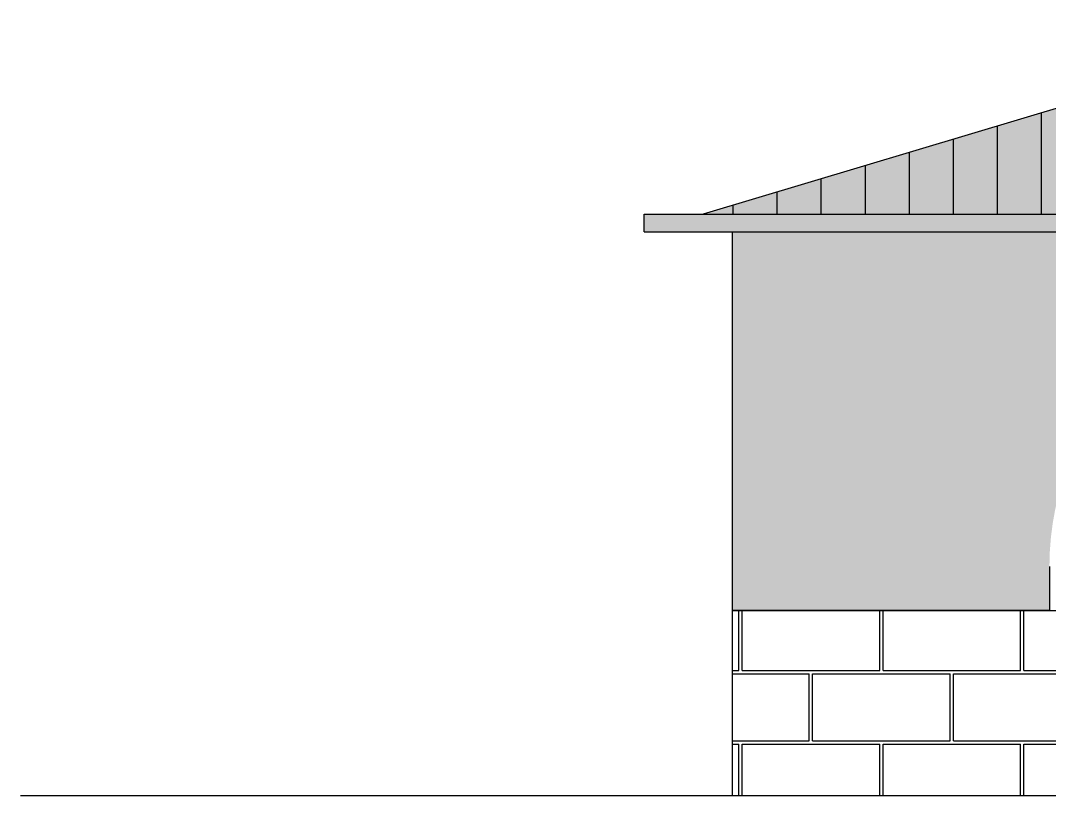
# Model space of a CAD drawing. Extents: x 9483 to 67306, y -5730 to 5191.
# Drawn here: x 30308 to 30892, y -2460 to -2020 of the extents above; entities that cross this region are included whole.
import ezdxf

# ---------------------------------------------------------------- set-up
doc = ezdxf.new("R2010")
doc.units = 0
doc.header["$MEASUREMENT"] = 0
for name, color, linetype in [('duvar', 3, 'CONTINUOUS'), ('kolon', 1, 'CONTINUOUS'), ('Layer1', 4, 'CONTINUOUS'), ('yazı', 6, 'CONTINUOUS'), ('ölçü', 5, 'CONTINUOUS')]:
    doc.layers.add(name, color=color, linetype=linetype)

msp = doc.modelspace()

# ---------------------------------------------------------------- hatches: boundary and pattern name
at = {"layer": 'Layer1'}
h = msp.add_hatch(color=35, dxfattribs=at)
h.dxf.hatch_style = 1
h.set_gradient(color1=(255, 0, 0), color2=(255, 209, 209), one_color=1, tint=0.91, name='CYLINDER')
h.paths.add_polyline_path([(30912.2768, -2065.03298), (30887.2768, -2072.53298), (30887.2768, -2130.18149), (30912.2768, -2130.18149)])
h = msp.add_hatch(color=35, dxfattribs=at)
h.dxf.hatch_style = 1
h.set_gradient(color1=(255, 0, 0), color2=(255, 209, 209), one_color=1, tint=0.91, name='CYLINDER')
h.paths.add_polyline_path([(30887.2768, -2072.53298), (30862.2768, -2080.03298), (30862.2768, -2130.18149), (30887.2768, -2130.18149)])
h = msp.add_hatch(color=35, dxfattribs=at)
h.dxf.hatch_style = 1
h.set_gradient(color1=(255, 0, 0), color2=(255, 209, 209), one_color=1, tint=0.91, name='CYLINDER')
h.paths.add_polyline_path([(30862.2768, -2080.03298), (30837.2768, -2087.53298), (30837.2768, -2130.18149), (30862.2768, -2130.18149)])
h = msp.add_hatch(color=35, dxfattribs=at)
h.dxf.hatch_style = 1
h.set_gradient(color1=(255, 0, 0), color2=(255, 209, 209), one_color=1, tint=0.91, name='CYLINDER')
h.paths.add_polyline_path([(30837.2768, -2087.53298), (30812.2768, -2095.03298), (30812.2768, -2130.18149), (30837.2768, -2130.18149)])
h = msp.add_hatch(color=35, dxfattribs=at)
h.dxf.hatch_style = 1
h.set_gradient(color1=(255, 0, 0), color2=(255, 209, 209), one_color=1, tint=0.91, name='CYLINDER')
h.paths.add_polyline_path([(30812.2768, -2095.03298), (30787.2768, -2102.53298), (30787.2768, -2130.18149), (30812.2768, -2130.18149)])
h = msp.add_hatch(color=35, dxfattribs=at)
h.dxf.hatch_style = 1
h.set_gradient(color1=(255, 0, 0), color2=(255, 209, 209), one_color=1, tint=0.91, name='CYLINDER')
h.paths.add_polyline_path([(30787.2768, -2102.53298), (30762.2768, -2110.03298), (30762.2768, -2130.18149), (30787.2768, -2130.18149)])
h = msp.add_hatch(color=35, dxfattribs=at)
h.dxf.hatch_style = 1
h.set_gradient(color1=(255, 0, 0), color2=(255, 209, 209), one_color=1, tint=0.91, name='CYLINDER')
h.paths.add_polyline_path([(30762.2768, -2110.03298), (30737.2768, -2117.53298), (30737.2768, -2130.18149), (30762.2768, -2130.18149)])
h = msp.add_hatch(color=35, dxfattribs=at)
h.dxf.hatch_style = 1
h.set_gradient(color1=(255, 0, 0), color2=(255, 209, 209), one_color=1, tint=0.91, name='CYLINDER')
h.paths.add_polyline_path([(30737.2768, -2117.53298), (30712.2768, -2125.03298), (30712.2768, -2130.18149), (30737.2768, -2130.18149)])
h = msp.add_hatch(color=35, dxfattribs=at)
h.dxf.hatch_style = 1
h.set_gradient(color1=(255, 0, 0), color2=(255, 209, 209), one_color=1, tint=0.91, name='CYLINDER')
h.paths.add_polyline_path([(30712.2768, -2125.03298), (30695.11511, -2130.18149), (30712.2768, -2130.18149)])
h = msp.add_hatch(color=35, dxfattribs=at)
h.dxf.hatch_style = 1
h.set_gradient(color1=(255, 191, 0), color2=(255, 210, 77), one_color=1, tint=0.65, name='CYLINDER')
h.paths.add_polyline_path([(31211.78178, -2330.18149), (31211.78178, -2355.18149), (31521.78178, -2355.18149), (31521.78178, -2140.18149), (30711.78178, -2140.18149), (30711.78178, -2355.18149), (30891.78178, -2355.18149), (30891.78178, -2330.18149, -1)])
h = msp.add_hatch(dxfattribs=at)
h.set_pattern_fill('AR-B816C,_O', color=35, scale=5)
h.set_pattern_definition([(0, (-6362.723, -1991.117), (40, 40), [78.125, -1.875]), (0, (-6402.723, -1989.242), (40, 40), [78.125, -1.875]), (90, (-6362.723, -1991.117), (-40, 40), [-41.875, 38.125]), (90, (-6364.6, -1991.117), (-40, 40), [-41.875, 38.125])])
h.paths.add_polyline_path([(30711.78178, -2355.18149), (30711.78178, -2460.18149), (31521.78178, -2460.18149), (31521.78178, -2355.18149)])
h.paths.add_polyline_path([(31536.78178, -2355.18149), (31536.78178, -2460.18149), (32081.78178, -2460.18149), (32081.78178, -2355.18149)])
at = {"layer": 'ölçü'}
h = msp.add_hatch(color=5, dxfattribs=at)
h.dxf.hatch_style = 1
h.set_gradient(color1=(255, 0, 0), color2=(255, 204, 204), one_color=1, tint=0.9, name='CYLINDER')
h.paths.add_polyline_path([(31571.78178, -2130.18149), (30661.78178, -2130.18149), (30661.78178, -2140.18149), (31571.78178, -2140.18149)])
h.paths.add_polyline_path([(32131.78178, -2130.18149), (31586.78178, -2130.18149), (31586.78178, -2140.18149), (32131.78178, -2140.18149)])

# ---------------------------------------------------------------- linework, layer by layer
at = {"layer": 'duvar'}
msp.add_line((30711.78178, -2460.18149), (30711.78178, -2140.18149), dxfattribs=at)
at = {"layer": 'duvar', "color": 3}
msp.add_line((30891.78178, -2330.18149), (30891.78178, -2355.18149), dxfattribs=at)
msp.add_line((30891.78178, -2330.18149), (30891.78178, -2355.18149), dxfattribs=at)
at = {"layer": 'kolon', "color": 1}
msp.add_line((30307.68937, -2460.18149), (32546.28345, -2460.18149), dxfattribs=at)
at = {"layer": 'Layer1', "color": 35}
for p, q in [((31061.78178, -2020.18149), (30695.11511, -2130.18149)), ((30887.2768, -2130.18149), (30887.2768, -2072.53298)), ((30862.2768, -2130.18149), (30862.2768, -2080.03298)), ((30837.2768, -2130.18149), (30837.2768, -2087.53298)), ((30812.2768, -2130.18149), (30812.2768, -2095.03298)), ((30787.2768, -2130.18149), (30787.2768, -2102.53298)), ((30762.2768, -2130.18149), (30762.2768, -2110.03298)), ((30737.2768, -2130.18149), (30737.2768, -2117.53298)), ((30712.2768, -2130.18149), (30712.2768, -2125.03298)), ((30661.78178, -2130.18149), (31571.78178, -2130.18149)), ((30661.78178, -2140.18149), (31571.78178, -2140.18149)), ((30891.78178, -2355.18149), (30711.78178, -2355.18149)), ((30711.78178, -2355.18149), (31521.78178, -2355.18149))]:
    msp.add_line(p, q, dxfattribs=at)
at = {"layer": 'Layer1', "color": 4}
msp.add_line((30891.78178, -2355.18149), (31211.78178, -2355.18149), dxfattribs=at)
at = {"layer": 'yazı', "color": 35}
msp.add_line((30661.78178, -2140.18149), (30661.78178, -2130.18149), dxfattribs=at)

doc.saveas('drawing.dxf')
